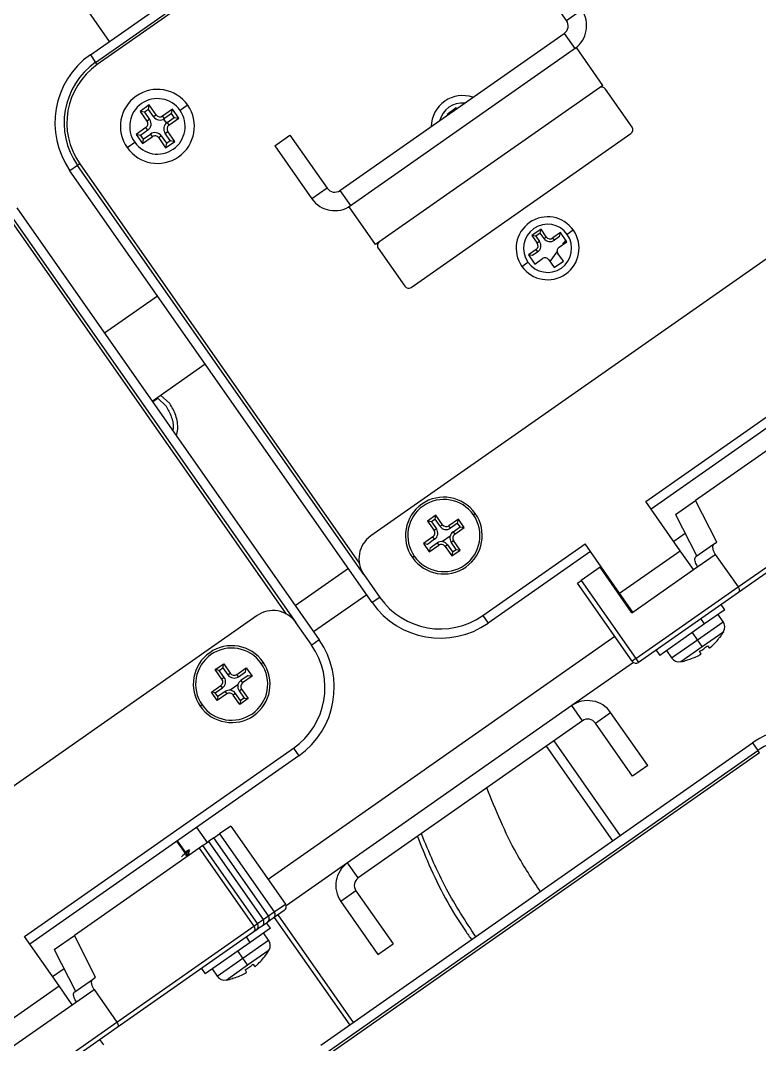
# Model space of a CAD drawing. Header units: millimetres. Extents: x 152904052 to 153933663, y 538271515 to 539240469.
# Drawn here: x 153466568.1 to 153466648, y 538579438.9 to 538579549.6 of the extents above; entities that cross this region are included whole.
import ezdxf

# ---------------------------------------------------------------- set-up
doc = ezdxf.new("R2010")
doc.units = ezdxf.units.MM
doc.layers.add('POWR', color=5, linetype='Continuous')

msp = doc.modelspace()

# ---------------------------------------------------------------- linework, layer by layer
at = {"layer": 'POWR', "color": 7}
for p, q in [((153466575.68, 538579545.89), (153466622.37, 538579578.59)), ((153466576.25, 538579545.07), (153466622.94, 538579577.77)), ((153466623.11, 538579577.52), (153466576.42, 538579544.83)), ((153466571.13, 538579556.75), (153466577.72, 538579547.33)), ((153466627.16, 538579549.6), (153466623.15, 538579555.33)), ((153466627.16, 538579549.6), (153466628.8, 538579550.74)), ((153466602.67, 538579531.22), (153466626.92, 538579548.2)), ((153466626.92, 538579548.2), (153466628.07, 538579546.56)), ((153466628.23, 538579546.68), (153466603.65, 538579529.47)), ((153466631.1, 538579542.58), (153466628.23, 538579546.68)), ((153466575.68, 538579545.89), (153466576.25, 538579545.07)), ((153466576.42, 538579544.83), (153466576.25, 538579545.07)), ((153466631.1, 538579542.58), (153466606.52, 538579525.38)), ((153466634.25, 538579538.08), (153466631.38, 538579542.17)), ((153466582.04, 538579540.46), (153466581.06, 538579539.77)), ((153466581.96, 538579539.97), (153466582.04, 538579540.46)), ((153466582.79, 538579539.4), (153466582.04, 538579540.46)), ((153466584.55, 538579540.02), (153466583.48, 538579539.27)), ((153466584.46, 538579539.53), (153466584.55, 538579540.02)), ((153466585.24, 538579539.04), (153466584.55, 538579540.02)), ((153466586.2, 538579540.45), (153466585.38, 538579539.87)), ((153466615.23, 538579540.14), (153466614.25, 538579539.45)), ((153466615.29, 538579540.06), (153466615.23, 538579540.14)), ((153466581.06, 538579539.77), (153466581.8, 538579538.71)), ((153466581.55, 538579539.69), (153466581.06, 538579539.77)), ((153466581.96, 538579539.97), (153466581.55, 538579539.69)), ((153466581.55, 538579539.69), (153466582.09, 538579538.91)), ((153466582.09, 538579538.91), (153466581.8, 538579538.71)), ((153466582.5, 538579539.2), (153466581.96, 538579539.97)), ((153466582.5, 538579539.2), (153466582.79, 538579539.4)), ((153466583.69, 538579538.99), (153466583.48, 538579539.27)), ((153466583.6, 538579538.93), (153466583.89, 538579538.52)), ((153466584.46, 538579539.53), (153466583.69, 538579538.99)), ((153466583.97, 538579538.58), (153466584.75, 538579539.12)), ((153466584.17, 538579538.29), (153466585.24, 538579539.04)), ((153466584.75, 538579539.12), (153466584.46, 538579539.53)), ((153466584.75, 538579539.12), (153466585.24, 538579539.04)), ((153466614.25, 538579539.45), (153466614.3, 538579539.37)), ((153466581.68, 538579538.01), (153466580.62, 538579537.27)), ((153466581.88, 538579537.73), (153466581.68, 538579538.01)), ((153466583.97, 538579538.58), (153466584.17, 538579538.29)), ((153466580.62, 538579537.27), (153466581.31, 538579536.28)), ((153466581.11, 538579537.18), (153466580.62, 538579537.27)), ((153466581.88, 538579537.73), (153466581.11, 538579537.18)), ((153466581.11, 538579537.18), (153466581.39, 538579536.77)), ((153466581.31, 538579536.28), (153466582.37, 538579537.03)), ((153466581.39, 538579536.77), (153466581.31, 538579536.28)), ((153466581.39, 538579536.77), (153466582.17, 538579537.32)), ((153466582.17, 538579537.32), (153466582.37, 538579537.03)), ((153466583.35, 538579537.11), (153466583.07, 538579536.91)), ((153466583.07, 538579536.91), (153466583.81, 538579535.84)), ((153466583.35, 538579537.11), (153466583.9, 538579536.33)), ((153466583.76, 538579537.39), (153466584.05, 538579537.6)), ((153466584.31, 538579536.62), (153466583.76, 538579537.39)), ((153466584.8, 538579536.53), (153466584.05, 538579537.6)), ((153466595.63, 538579536.06), (153466597.26, 538579537.2)), ((153466597.26, 538579537.2), (153466601.28, 538579531.47)), ((153466610.37, 538579520.75), (153466634.13, 538579537.38)), ((153466579.65, 538579535.86), (153466580.47, 538579536.43)), ((153466583.81, 538579535.84), (153466584.8, 538579536.53)), ((153466583.9, 538579536.33), (153466583.81, 538579535.84)), ((153466583.9, 538579536.33), (153466584.31, 538579536.62)), ((153466584.31, 538579536.62), (153466584.8, 538579536.53)), ((153466595.63, 538579536.06), (153466599.64, 538579530.32)), ((153466574.28, 538579533.93), (153466573.47, 538579533.36)), ((153466606.16, 538579486.67), (153466573.47, 538579533.36)), ((153466574.53, 538579534.1), (153466574.28, 538579533.93)), ((153466605.26, 538579489.7), (153466574.28, 538579533.93)), ((153466574.53, 538579534.1), (153466604.75, 538579490.94)), ((153466660.88, 538579532.31), (153466605.99, 538579493.88)), ((153466601.28, 538579531.47), (153466599.64, 538579530.32)), ((153466602.67, 538579531.22), (153466603.82, 538579529.59)), ((153466567.73, 538579529.34), (153466600.43, 538579482.65)), ((153466606.52, 538579525.38), (153466603.65, 538579529.47)), ((153466596.89, 538579485.43), (153466566.67, 538579528.6)), ((153466566.91, 538579528.77), (153466597.89, 538579484.54)), ((153466624.41, 538579527.03), (153466623.42, 538579526.34)), ((153466624.33, 538579526.61), (153466624.41, 538579527.03)), ((153466624.98, 538579526.21), (153466624.41, 538579527.03)), ((153466627.9, 538579526.92), (153466627.25, 538579526.46)), ((153466623.85, 538579526.27), (153466623.42, 538579526.34)), ((153466623.42, 538579526.34), (153466624, 538579525.53)), ((153466624.33, 538579526.61), (153466623.85, 538579526.27)), ((153466623.85, 538579526.27), (153466624.25, 538579525.7)), ((153466624.25, 538579525.7), (153466624, 538579525.53)), ((153466624.73, 538579526.04), (153466624.33, 538579526.61)), ((153466624.73, 538579526.04), (153466624.98, 538579526.21)), ((153466626.5, 538579526.66), (153466625.68, 538579526.09)), ((153466625.85, 538579525.84), (153466625.68, 538579526.09)), ((153466626.42, 538579526.24), (153466625.85, 538579525.84)), ((153466626.36, 538579525.11), (153466627.18, 538579525.68)), ((153466626.42, 538579526.24), (153466626.5, 538579526.66)), ((153466627.18, 538579525.68), (153466626.5, 538579526.66)), ((153466626.78, 538579525.4), (153466627.09, 538579525.81)), ((153466606.81, 538579524.97), (153466609.68, 538579520.87)), ((153466623.87, 538579524.83), (153466623.06, 538579524.26)), ((153466624.05, 538579524.58), (153466623.48, 538579524.18)), ((153466624.05, 538579524.58), (153466623.87, 538579524.83)), ((153466625.38, 538579523.55), (153466626.16, 538579524.59)), ((153466622.33, 538579523.02), (153466622.99, 538579523.48)), ((153466623.06, 538579524.26), (153466623.74, 538579523.27)), ((153466623.48, 538579524.18), (153466623.06, 538579524.26)), ((153466623.74, 538579523.27), (153466624.56, 538579523.85)), ((153466625.26, 538579523.72), (153466625.83, 538579522.9)), ((153466625.83, 538579522.9), (153466626.82, 538579523.59)), ((153466626.82, 538579523.59), (153466626.24, 538579524.41)), ((153466577.2, 538579515.83), (153466582.93, 538579519.84)), ((153466635.73, 538579497.61), (153466664.81, 538579517.97)), ((153466665.39, 538579517.15), (153466636.31, 538579496.79)), ((153466582.36, 538579508.46), (153466588.09, 538579512.47)), ((153466584.27, 538579508.2), (153466583.27, 538579509.09)), ((153466582.98, 538579508.77), (153466583.86, 538579507.91)), ((153466654.62, 538579507.17), (153466641.12, 538579497.72)), ((153466645.72, 538579488.37), (153466660.53, 538579498.73)), ((153466660.41, 538579498.04), (153466645.76, 538579487.78)), ((153466639.46, 538579492.28), (153466635.73, 538579497.61)), ((153466638.95, 538579496.2), (153466641.12, 538579497.72)), ((153466643.41, 538579493.22), (153466641.12, 538579497.72)), ((153466613.03, 538579496.12), (153466612.13, 538579495.49)), ((153466612.96, 538579495.69), (153466613.03, 538579496.12)), ((153466613.75, 538579495.09), (153466613.03, 538579496.12)), ((153466617.09, 538579496.16), (153466617.3, 538579496.3)), ((153466638.95, 538579496.2), (153466641.24, 538579491.7)), ((153466612.13, 538579495.49), (153466612.85, 538579494.46)), ((153466612.56, 538579495.41), (153466612.13, 538579495.49)), ((153466612.96, 538579495.69), (153466612.56, 538579495.41)), ((153466612.56, 538579495.41), (153466613.1, 538579494.64)), ((153466613.1, 538579494.64), (153466612.85, 538579494.46)), ((153466613.5, 538579494.92), (153466612.96, 538579495.69)), ((153466613.5, 538579494.92), (153466613.75, 538579495.09)), ((153466615.47, 538579495.69), (153466614.44, 538579494.97)), ((153466614.62, 538579494.72), (153466614.44, 538579494.97)), ((153466615.39, 538579495.26), (153466614.62, 538579494.72)), ((153466614.9, 538579494.32), (153466615.67, 538579494.86)), ((153466615.08, 538579494.07), (153466616.1, 538579494.79)), ((153466615.39, 538579495.26), (153466615.47, 538579495.69)), ((153466615.67, 538579494.86), (153466615.39, 538579495.26)), ((153466616.1, 538579494.79), (153466615.47, 538579495.69)), ((153466615.67, 538579494.86), (153466616.1, 538579494.79)), ((153466612.72, 538579493.77), (153466611.7, 538579493.05)), ((153466612.9, 538579493.52), (153466612.13, 538579492.97)), ((153466612.9, 538579493.52), (153466612.72, 538579493.77)), ((153466614.58, 538579493.84), (153466613.74, 538579493.26)), ((153466614.9, 538579494.32), (153466615.08, 538579494.07)), ((153466640.01, 538579494.13), (153466638.77, 538579493.27)), ((153466611.7, 538579493.05), (153466612.33, 538579492.15)), ((153466612.13, 538579492.97), (153466611.7, 538579493.05)), ((153466612.33, 538579492.15), (153466613.36, 538579492.87)), ((153466612.41, 538579492.58), (153466612.33, 538579492.15)), ((153466612.41, 538579492.58), (153466613.18, 538579493.12)), ((153466613.18, 538579493.12), (153466613.36, 538579492.87)), ((153466614.3, 538579492.92), (153466614.05, 538579492.74)), ((153466614.05, 538579492.74), (153466614.77, 538579491.72)), ((153466614.3, 538579492.92), (153466614.84, 538579492.15)), ((153466614.7, 538579493.2), (153466614.95, 538579493.37)), ((153466615.24, 538579492.43), (153466614.7, 538579493.2)), ((153466614.84, 538579492.15), (153466615.24, 538579492.43)), ((153466615.67, 538579492.35), (153466614.95, 538579493.37)), ((153466615.24, 538579492.43), (153466615.67, 538579492.35)), ((153466618.12, 538579485.28), (153466629.18, 538579493.02)), ((153466632.91, 538579487.69), (153466629.18, 538579493.02)), ((153466641.16, 538579491.64), (153466643.07, 538579492.98)), ((153466643.07, 538579492.98), (153466643.41, 538579493.22)), ((153466610.71, 538579491.68), (153466610.5, 538579491.54)), ((153466612.36, 538579492.29), (153466612.27, 538579492.23)), ((153466614.77, 538579491.72), (153466615.67, 538579492.35)), ((153466614.84, 538579492.15), (153466614.77, 538579491.72)), ((153466629.75, 538579492.2), (153466618.69, 538579484.46)), ((153466632.91, 538579487.69), (153466639.46, 538579492.28)), ((153466640.89, 538579490.24), (153466639.46, 538579492.28)), ((153466640.89, 538579490.24), (153466643.25, 538579491.89)), ((153466643.25, 538579491.89), (153466645.72, 538579488.37)), ((153466603.58, 538579490.35), (153466597.84, 538579486.34)), ((153466630.8, 538579490.49), (153466628.75, 538579489.06)), ((153466630.8, 538579490.49), (153466630.9, 538579490.56)), ((153466634.24, 538579485.58), (153466630.8, 538579490.49)), ((153466634.34, 538579485.65), (153466640.89, 538579490.24)), ((153466605.26, 538579489.7), (153466606.98, 538579487.24)), ((153466628.34, 538579488.77), (153466628.75, 538579489.06)), ((153466634.25, 538579480.34), (153466628.34, 538579488.77)), ((153466628.75, 538579489.06), (153466634.66, 538579480.62)), ((153466634.66, 538579480.62), (153466645.72, 538579488.37)), ((153466605.56, 538579487.53), (153466599.82, 538579483.51)), ((153466606.98, 538579487.24), (153466606.16, 538579486.67)), ((153466634.34, 538579485.65), (153466632.91, 538579487.69)), ((153466645.76, 538579487.78), (153466634.95, 538579480.21)), ((153466634.01, 538579485.91), (153466634.07, 538579486.03)), ((153466634.07, 538579485.82), (153466634.17, 538579485.89)), ((153466644.29, 538579485.9), (153466642.1, 538579484.37)), ((153466644.29, 538579485.9), (153466643.89, 538579486.48)), ((153466593.71, 538579485.27), (153466538.82, 538579446.84)), ((153466618.12, 538579485.28), (153466618.69, 538579484.46)), ((153466634.24, 538579485.58), (153466634.34, 538579485.65)), ((153466642.1, 538579484.37), (153466641.7, 538579484.94)), ((153466644.1, 538579484.61), (153466643.56, 538579485.39)), ((153466599.61, 538579482.08), (153466597.89, 538579484.54)), ((153466642.1, 538579484.37), (153466637.25, 538579480.97)), ((153466641.32, 538579482.66), (153466644.1, 538579484.61)), ((153466641.83, 538579481.92), (153466644.16, 538579483.55)), ((153466632.39, 538579483), (153466594.9, 538579456.75)), ((153466600.43, 538579482.65), (153466599.61, 538579482.08)), ((153466638.53, 538579480.71), (153466641.32, 538579482.66)), ((153466641.32, 538579482.66), (153466640.77, 538579483.44)), ((153466641.83, 538579481.92), (153466641.32, 538579482.66)), ((153466643.75, 538579482.95), (153466643.77, 538579482.94)), ((153466636.85, 538579481.54), (153466637.25, 538579480.97)), ((153466637.99, 538579481.49), (153466638.53, 538579480.71)), ((153466639.51, 538579480.29), (153466641.83, 538579481.92)), ((153466641.72, 538579481.14), (153466641.56, 538579481.41)), ((153466642.4, 538579482.01), (153466642.61, 538579481.76)), ((153466594.16, 538579480.1), (153466594.36, 538579480.24)), ((153466634.66, 538579480.62), (153466634.25, 538579480.34)), ((153466634.66, 538579480.62), (153466634.95, 538579480.21)), ((153466640.22, 538579480.45), (153466640.21, 538579480.47)), ((153466589.19, 538579479.43), (153466590.1, 538579480.06)), ((153466589.91, 538579478.4), (153466589.19, 538579479.43)), ((153466589.62, 538579479.35), (153466589.19, 538579479.43)), ((153466589.62, 538579479.35), (153466590.02, 538579479.63)), ((153466590.16, 538579478.58), (153466589.62, 538579479.35)), ((153466590.02, 538579479.63), (153466590.1, 538579480.06)), ((153466590.02, 538579479.63), (153466590.56, 538579478.86)), ((153466590.1, 538579480.06), (153466590.81, 538579479.03)), ((153466591.51, 538579478.91), (153466592.53, 538579479.63)), ((153466591.68, 538579478.66), (153466592.46, 538579479.2)), ((153466592.46, 538579479.2), (153466592.53, 538579479.63)), ((153466592.53, 538579479.63), (153466593.16, 538579478.73)), ((153466634.4, 538579480.2), (153466627.75, 538579475.54)), ((153466590.16, 538579478.58), (153466589.91, 538579478.4)), ((153466590.56, 538579478.86), (153466590.81, 538579479.03)), ((153466591.68, 538579478.66), (153466591.51, 538579478.91)), ((153466592.74, 538579478.8), (153466591.96, 538579478.26)), ((153466591.96, 538579478.26), (153466592.14, 538579478.01)), ((153466593.16, 538579478.73), (153466592.14, 538579478.01)), ((153466592.74, 538579478.8), (153466593.16, 538579478.73)), ((153466593.11, 538579478.81), (153466593.02, 538579478.75)), ((153466588.76, 538579476.99), (153466589.79, 538579477.71)), ((153466589.4, 538579476.09), (153466588.76, 538579476.99)), ((153466589.19, 538579476.91), (153466588.76, 538579476.99)), ((153466589.19, 538579476.91), (153466589.96, 538579477.45)), ((153466589.47, 538579476.52), (153466589.19, 538579476.91)), ((153466590.24, 538579477.06), (153466589.47, 538579476.52)), ((153466589.96, 538579477.45), (153466589.79, 538579477.71)), ((153466590.24, 538579477.06), (153466590.42, 538579476.81)), ((153466591.64, 538579477.78), (153466590.8, 538579477.2)), ((153466591.77, 538579477.14), (153466592.02, 538579477.31)), ((153466591.77, 538579477.14), (153466592.31, 538579476.36)), ((153466592.02, 538579477.31), (153466592.73, 538579476.29)), ((153466590.42, 538579476.81), (153466589.4, 538579476.09)), ((153466589.47, 538579476.52), (153466589.4, 538579476.09)), ((153466591.37, 538579476.86), (153466591.12, 538579476.68)), ((153466591.83, 538579475.66), (153466591.12, 538579476.68)), ((153466591.91, 538579476.09), (153466591.37, 538579476.86)), ((153466592.73, 538579476.29), (153466591.83, 538579475.66)), ((153466591.91, 538579476.09), (153466591.83, 538579475.66)), ((153466592.31, 538579476.36), (153466591.91, 538579476.09)), ((153466592.31, 538579476.36), (153466592.73, 538579476.29)), ((153466587.77, 538579475.62), (153466587.56, 538579475.48)), ((153466627.75, 538579475.54), (153466603.5, 538579458.56)), ((153466628.9, 538579473.9), (153466627.75, 538579475.54)), ((153466630.29, 538579473.65), (153466631.93, 538579474.8)), ((153466635.94, 538579469.07), (153466631.93, 538579474.8)), ((153466628.9, 538579473.9), (153466604.65, 538579456.92)), ((153466634.3, 538579467.92), (153466630.29, 538579473.65)), ((153466600.6, 538579438.82), (153466647.29, 538579471.52)), ((153466625.78, 538579471.72), (153466632.95, 538579461.48)), ((153466647.29, 538579471.52), (153466647.86, 538579470.7)), ((153466568.56, 538579450.57), (153466597.64, 538579470.94)), ((153466597.64, 538579470.94), (153466598.22, 538579470.12)), ((153466601.17, 538579438), (153466647.86, 538579470.7)), ((153466648.03, 538579470.45), (153466601.34, 538579437.76)), ((153466624.96, 538579471.15), (153466632.13, 538579460.91)), ((153466648.03, 538579470.45), (153466647.86, 538579470.7)), ((153466598.22, 538579470.12), (153466569.14, 538579449.76)), ((153466635.94, 538579469.07), (153466634.3, 538579467.92)), ((153466590.86, 538579462.52), (153466589.66, 538579461.69)), ((153466590.86, 538579462.52), (153466596.77, 538579454.09)), ((153466587.16, 538579462.37), (153466588.3, 538579460.74)), ((153466589.04, 538579461.25), (153466589.66, 538579461.69)), ((153466589.66, 538579461.69), (153466595.57, 538579453.25)), ((153466586.19, 538579459.25), (153466585.04, 538579460.89)), ((153466586.26, 538579459.3), (153466585.11, 538579460.94)), ((153466587.83, 538579460.41), (153466587.45, 538579460.14)), ((153466593.74, 538579451.97), (153466587.83, 538579460.41)), ((153466587.83, 538579460.41), (153466587.84, 538579460.41)), ((153466587.84, 538579460.41), (153466588.46, 538579460.85)), ((153466593.74, 538579451.97), (153466587.84, 538579460.41)), ((153466589.03, 538579461.25), (153466588.46, 538579460.85)), ((153466588.46, 538579460.85), (153466594.37, 538579452.41)), ((153466594.94, 538579452.81), (153466589.03, 538579461.25)), ((153466589.03, 538579461.25), (153466589.04, 538579461.25)), ((153466594.94, 538579452.81), (153466589.04, 538579461.25)), ((153466587.45, 538579460.14), (153466573.95, 538579450.69)), ((153466586.21, 538579459.88), (153466585.99, 538579459.69)), ((153466586.05, 538579459.77), (153466586.21, 538579459.88)), ((153466586.5, 538579459.47), (153466586.31, 538579459.47)), ((153466587.45, 538579460.14), (153466593.36, 538579451.7)), ((153466603.5, 538579458.56), (153466596.84, 538579453.9)), ((153466604.65, 538579456.92), (153466603.5, 538579458.56)), ((153466604.4, 538579455.53), (153466602.76, 538579454.38)), ((153466604.4, 538579455.53), (153466608.42, 538579449.79)), ((153466595.57, 538579453.25), (153466596.77, 538579454.09)), ((153466602.76, 538579454.38), (153466606.78, 538579448.65)), ((153466594.37, 538579452.41), (153466594.94, 538579452.81)), ((153466594.94, 538579452.81), (153466595.57, 538579453.25)), ((153466594.94, 538579452.81), (153466594.94, 538579452.81)), ((153466595.45, 538579452.55), (153466595.04, 538579452.27)), ((153466596.64, 538579453.39), (153466595.45, 538579452.55)), ((153466595.57, 538579452.64), (153466603.72, 538579441.01)), ((153466604.13, 538579441.3), (153466595.98, 538579452.93)), ((153466578.55, 538579441.33), (153466593.36, 538579451.7)), ((153466595.15, 538579451.49), (153466592.95, 538579449.95)), ((153466593.36, 538579451.7), (153466593.74, 538579451.97)), ((153466593.74, 538579451.97), (153466594.37, 538579452.41)), ((153466593.74, 538579451.97), (153466593.74, 538579451.97)), ((153466593.84, 538579451.43), (153466593.8, 538579451.49)), ((153466594.25, 538579451.71), (153466593.84, 538579451.43)), ((153466594.82, 538579452.11), (153466594.25, 538579451.71)), ((153466595.15, 538579451.49), (153466594.74, 538579452.06)), ((153466595.01, 538579452.25), (153466594.82, 538579452.12)), ((153466595.04, 538579452.27), (153466595, 538579452.33)), ((153466595.04, 538579452.27), (153466595.01, 538579452.25)), ((153466572.29, 538579445.25), (153466568.56, 538579450.57)), ((153466571.78, 538579449.17), (153466573.95, 538579450.69)), ((153466576.24, 538579446.19), (153466573.95, 538579450.69)), ((153466593.24, 538579451.01), (153466578.59, 538579440.75)), ((153466592.95, 538579449.95), (153466592.55, 538579450.53)), ((153466593.62, 538579451.27), (153466593.24, 538579451.01)), ((153466593.81, 538579451.41), (153466593.62, 538579451.28)), ((153466593.84, 538579451.43), (153466593.81, 538579451.41)), ((153466594.95, 538579450.19), (153466594.41, 538579450.97)), ((153466592.95, 538579449.95), (153466588.1, 538579446.55)), ((153466592.17, 538579448.24), (153466594.95, 538579450.19)), ((153466606.78, 538579448.65), (153466608.42, 538579449.79)), ((153466571.78, 538579449.17), (153466574.07, 538579444.67)), ((153466589.38, 538579446.29), (153466592.17, 538579448.24)), ((153466592.17, 538579448.24), (153466591.62, 538579449.02)), ((153466592.68, 538579447.51), (153466592.17, 538579448.24)), ((153466592.68, 538579447.51), (153466595.01, 538579449.13)), ((153466594.61, 538579448.54), (153466594.62, 538579448.52)), ((153466572.84, 538579447.1), (153466571.6, 538579446.23)), ((153466587.7, 538579447.13), (153466588.1, 538579446.55)), ((153466588.84, 538579447.07), (153466589.38, 538579446.29)), ((153466590.36, 538579445.88), (153466592.68, 538579447.51)), ((153466593.25, 538579447.59), (153466593.46, 538579447.35)), ((153466573.99, 538579444.61), (153466575.9, 538579445.95)), ((153466575.9, 538579445.95), (153466576.24, 538579446.19)), ((153466591.07, 538579446.03), (153466591.06, 538579446.05)), ((153466592.57, 538579446.73), (153466592.41, 538579447)), ((153466565.74, 538579440.66), (153466572.29, 538579445.25)), ((153466573.72, 538579443.2), (153466572.29, 538579445.25)), ((153466573.72, 538579443.2), (153466576.08, 538579444.85)), ((153466576.08, 538579444.85), (153466578.55, 538579441.33)), ((153466567.17, 538579438.61), (153466573.72, 538579443.2)), ((153466567.49, 538579433.59), (153466578.55, 538579441.33)), ((153466578.59, 538579440.75), (153466567.78, 538579433.18)), ((153466577.12, 538579438.87), (153466576.72, 538579439.44))]:
    msp.add_line(p, q, dxfattribs=at)
for centre, radius, start, end in [((153466626.34, 538579549.02), 3, 305, 35), ((153466626.34, 538579549.02), 1, 305, 35), ((153466580.84, 538579538.52), 9, 125, 215), ((153466580.84, 538579538.52), 8, 125, 215), ((153466580.84, 538579538.52), 7.7, 125, 215), ((153466630.97, 538579541.89), 0.5, 35, 125), ((153466582.93, 538579538.15), 4, 35, 215), ((153466582.93, 538579538.15), 3, 35, 215), ((153466615.94, 538579538.08), 3.4, 71.0319, 178.9681), ((153466582.93, 538579538.15), 4, 215, 35), ((153466615.94, 538579538.08), 2.6, 85.2849, 164.7151), ((153466582.93, 538579538.15), 3, 215, 35), ((153466581.4, 538579538.42), 0.851, 305, 35), ((153466583.2, 538579539.68), 0.851, 215, 305), ((153466583.2, 538579539.68), 0.5, 215, 305), ((153466581.4, 538579538.42), 0.5, 305, 35), ((153466584.46, 538579537.88), 0.851, 125, 215), ((153466584.46, 538579537.88), 0.5, 125, 215), ((153466633.84, 538579537.79), 0.5, 305, 35), ((153466582.66, 538579536.62), 0.851, 35, 125), ((153466582.66, 538579536.62), 0.5, 35, 125), ((153466602.1, 538579532.04), 1, 215, 305), ((153466602.1, 538579532.04), 3, 215, 305), ((153466625.12, 538579524.97), 3.4, 35, 215), ((153466625.12, 538579524.97), 3.4, 215, 35), ((153466625.12, 538579524.97), 2.6, 35, 215), ((153466607.22, 538579525.25), 0.5, 125, 215), ((153466625.12, 538579524.97), 2.6, 215, 35), ((153466623.59, 538579525.24), 0.807, 305, 35), ((153466625.39, 538579526.5), 0.807, 215, 305), ((153466625.39, 538579526.5), 0.5, 215, 305), ((153466623.59, 538579525.24), 0.5, 305, 35), ((153466626.65, 538579524.7), 0.5, 125, 215), ((153466624.85, 538579523.44), 0.5, 35, 125), ((153466610.09, 538579521.16), 0.5, 215, 305), ((153466613.9, 538579493.92), 4.15, 35, 215), ((153466613.9, 538579493.92), 3.9, 35, 215), ((153466613.9, 538579493.92), 4.15, 215, 35), ((153466613.9, 538579493.92), 3.9, 215, 35), ((153466612.44, 538579494.18), 0.807, 305, 35), ((153466614.16, 538579495.38), 0.807, 215, 305), ((153466614.16, 538579495.38), 0.5, 215, 305), ((153466607.72, 538579491.42), 3, 125, 215), ((153466612.44, 538579494.18), 0.5, 305, 35), ((153466615.36, 538579493.66), 0.807, 125, 215), ((153466615.36, 538579493.66), 0.5, 125, 215), ((153466613.64, 538579492.46), 0.807, 35, 125), ((153466613.64, 538579492.46), 0.5, 35, 125), ((153466613.53, 538579491.83), 8, 215, 305), ((153466595.43, 538579482.82), 3, 35, 125), ((153466613.53, 538579491.83), 9, 215, 305), ((153466638.48, 538579486.71), 6.5, 324.4786, 330.8721), ((153466643.28, 538579484.04), 1, 330.8721, 35), ((153466593.05, 538579477.49), 9, 305, 35), ((153466638.45, 538579486.75), 6.52, 312.4848, 324.3917), ((153466590.96, 538579477.86), 4.15, 35, 215), ((153466590.96, 538579477.86), 3.9, 35, 215), ((153466593.05, 538579477.49), 8, 305, 35), ((153466638.37, 538579486.87), 6.32, 300.3185, 309.6814), ((153466590.96, 538579477.86), 4.15, 215, 35), ((153466634.66, 538579480.62), 0.5, 215, 305), ((153466639.35, 538579481.28), 1, 215, 279.1279), ((153466638.48, 538579486.71), 6.5, 279.1279, 285.5214), ((153466638.45, 538579486.75), 6.52, 285.6083, 297.5152), ((153466590.96, 538579477.86), 3.9, 215, 35), ((153466589.5, 538579478.12), 0.5, 305, 35), ((153466589.5, 538579478.12), 0.807, 305, 35), ((153466591.22, 538579479.32), 0.807, 215, 305), ((153466591.22, 538579479.32), 0.5, 215, 305), ((153466592.43, 538579477.6), 0.807, 125, 215), ((153466592.43, 538579477.6), 0.5, 125, 215), ((153466590.71, 538579476.4), 0.807, 35, 125), ((153466590.71, 538579476.4), 0.5, 35, 125), ((153466629.47, 538579473.08), 3, 35, 125), ((153466629.47, 538579473.08), 1, 35, 125), ((153466652.45, 538579464.14), 9, 35, 125), ((153466652.45, 538579464.14), 8, 35, 125), ((153466605.22, 538579456.1), 3, 125, 215), ((153466605.22, 538579456.1), 1, 125, 215), ((153466594.54, 538579452.52), 0.5, 305, 35), ((153466594.53, 538579452.52), 0.499, 305.07, 35.0698), ((153466595.16, 538579452.96), 0.499, 305.07, 35.0698), ((153466593.34, 538579451.68), 0.5, 305, 35), ((153466593.33, 538579451.68), 0.499, 305.07, 35.0698), ((153466593.85, 538579451.5), 0.103, 217.4159, 246.5165), ((153466593.96, 538579452.12), 0.499, 305.07, 35.0698), ((153466595.05, 538579452.34), 0.103, 217.4159, 246.5165), ((153466594.13, 538579449.62), 1, 330.8721, 35), ((153466589.3, 538579452.33), 6.52, 312.4848, 324.3917), ((153466589.33, 538579452.3), 6.5, 324.4786, 330.8721), ((153466589.22, 538579452.45), 6.32, 300.3185, 309.6814), ((153466590.2, 538579446.87), 1, 215, 279.1279), ((153466589.33, 538579452.3), 6.5, 279.1279, 285.5214), ((153466589.3, 538579452.33), 6.52, 285.6083, 297.5152)]:
    msp.add_arc(centre, radius, start, end, dxfattribs=at)
for points, knots in [([(153466582.42, 538579508.37), (153466582.45, 538579508.4), (153466582.57, 538579508.48), (153466582.81, 538579508.65), (153466582.98, 538579508.77)], [0, 0, 0, 0, 0.259781, 1, 1, 1, 1]), ([(153466583.86, 538579507.91), (153466584.07, 538579507.54), (153466584.5, 538579506.78), (153466584.7, 538579505.81), (153466584.6, 538579505.32), (153466584.59, 538579505.26)], [0, 0, 0, 0, 0.459005, 0.941794, 1, 1, 1, 1]), ([(153466584.99, 538579504.7), (153466585.05, 538579504.93), (153466585.21, 538579505.66), (153466584.99, 538579506.93), (153466584.51, 538579507.78), (153466584.27, 538579508.2)], [0, 0, 0, 0, 0.1984374, 0.6093396, 1, 1, 1, 1]), ([(153466643.07, 538579492.98), (153466643.03, 538579492.93), (153466642.93, 538579492.82), (153466642.96, 538579492.51), (153466643.07, 538579492.18), (153466643.2, 538579491.98), (153466643.25, 538579491.89)], [0, 0, 0, 0, 0.273241, 0.566326, 0.7921708, 1, 1, 1, 1]), ([(153466641.34, 538579490.55), (153466641.29, 538579490.63), (153466641.19, 538579490.79), (153466641.08, 538579491.05), (153466641.03, 538579491.3), (153466641.05, 538579491.52), (153466641.13, 538579491.6), (153466641.16, 538579491.64)], [0, 0, 0, 0, 0.174736, 0.363548, 0.559692, 0.78787, 1, 1, 1, 1]), ([(153466645.72, 538579488.37), (153466645.75, 538579488.33), (153466645.8, 538579488.24), (153466645.84, 538579488.11), (153466645.86, 538579487.97), (153466645.83, 538579487.85), (153466645.79, 538579487.81), (153466645.76, 538579487.78)], [0, 0, 0, 0, 0.163518, 0.344285, 0.539301, 0.775308, 1, 1, 1, 1]), ([(153466642.61, 538579481.76), (153466642.61, 538579481.76), (153466642.63, 538579481.76), (153466642.69, 538579481.8), (153466642.77, 538579481.86), (153466642.83, 538579481.91), (153466642.86, 538579481.94)], [0, 0, 0, 0, 0.250648, 0.499754, 0.7491, 1, 1, 1, 1]), ([(153466642.86, 538579481.94), (153466642.83, 538579481.91), (153466642.77, 538579481.86), (153466642.69, 538579481.8), (153466642.63, 538579481.76), (153466642.61, 538579481.76), (153466642.61, 538579481.76)], [0, 0, 0, 0, 0.250648, 0.499754, 0.7491, 1, 1, 1, 1]), ([(153466641.47, 538579480.96), (153466641.5, 538579480.98), (153466641.57, 538579481.02), (153466641.66, 538579481.08), (153466641.71, 538579481.12), (153466641.71, 538579481.13), (153466641.72, 538579481.14)], [0, 0, 0, 0, 0.250648, 0.499754, 0.7491, 1, 1, 1, 1]), ([(153466641.72, 538579481.14), (153466641.71, 538579481.13), (153466641.71, 538579481.12), (153466641.66, 538579481.08), (153466641.57, 538579481.02), (153466641.5, 538579480.98), (153466641.47, 538579480.96)], [0, 0, 0, 0, 0.250648, 0.499754, 0.7491, 1, 1, 1, 1]), ([(153466624.33, 538579455.44), (153466623.44, 538579456.8), (153466621.12, 538579460.33), (153466619.52, 538579464.24), (153466618.54, 538579466.65)], [0, 0, 0, 0, 0.385165, 1, 1, 1, 1]), ([(153466611.05, 538579461.4), (153466611.45, 538579460.39), (153466612.85, 538579456.84), (153466614.85, 538579453.09), (153466616.68, 538579450.56), (153466616.91, 538579450.24)], [0, 0, 0, 0, 0.258298, 0.906961, 1, 1, 1, 1]), ([(153466617.35, 538579450.56), (153466616.25, 538579452.24), (153466613.94, 538579455.77), (153466612.31, 538579459.66), (153466611.47, 538579461.69)], [0, 0, 0, 0, 0.478563, 1, 1, 1, 1]), ([(153466586.21, 538579459.88), (153466586.29, 538579459.92), (153466586.45, 538579459.99), (153466586.38, 538579459.9), (153466586.11, 538579459.65), (153466585.74, 538579459.36), (153466585.55, 538579459.21)], [0, 0, 0, 0, 0.240848, 0.476572, 0.721491, 1, 1, 1, 1]), ([(153466585.99, 538579459.33), (153466586.08, 538579459.37), (153466586.25, 538579459.46), (153466586.33, 538579459.49), (153466586.31, 538579459.45), (153466586.3, 538579459.44)], [0, 0, 0, 0, 0.402272, 0.802406, 1, 1, 1, 1]), ([(153466586.26, 538579459.54), (153466586.29, 538579459.61), (153466586.34, 538579459.74), (153466586.38, 538579459.88), (153466586.41, 538579459.95)], [0, 0, 0, 0, 0.499894, 1, 1, 1, 1]), ([(153466596.64, 538579453.39), (153466596.7, 538579453.44), (153466596.81, 538579453.54), (153466596.87, 538579453.75), (153466596.85, 538579453.94), (153466596.79, 538579454.04), (153466596.77, 538579454.09)], [0, 0, 0, 0, 0.270336, 0.562527, 0.789797, 1, 1, 1, 1]), ([(153466593.36, 538579451.7), (153466593.38, 538579451.66), (153466593.43, 538579451.58), (153466593.46, 538579451.43), (153466593.44, 538579451.27), (153466593.37, 538579451.12), (153466593.28, 538579451.05), (153466593.24, 538579451.01)], [0, 0, 0, 0, 0.1749276, 0.3638802, 0.560047, 0.7880913, 1, 1, 1, 1]), ([(153466593.46, 538579447.35), (153466593.46, 538579447.35), (153466593.48, 538579447.35), (153466593.54, 538579447.38), (153466593.62, 538579447.45), (153466593.68, 538579447.5), (153466593.71, 538579447.53)], [0, 0, 0, 0, 0.250648, 0.499754, 0.7491, 1, 1, 1, 1]), ([(153466575.9, 538579445.95), (153466575.86, 538579445.9), (153466575.76, 538579445.79), (153466575.79, 538579445.47), (153466575.9, 538579445.14), (153466576.02, 538579444.95), (153466576.08, 538579444.85)], [0, 0, 0, 0, 0.273241, 0.566326, 0.792171, 1, 1, 1, 1]), ([(153466592.32, 538579446.55), (153466592.35, 538579446.57), (153466592.42, 538579446.61), (153466592.51, 538579446.66), (153466592.56, 538579446.71), (153466592.57, 538579446.72), (153466592.57, 538579446.73)], [0, 0, 0, 0, 0.2506482, 0.4997541, 0.7490998, 1, 1, 1, 1]), ([(153466574.17, 538579443.52), (153466574.12, 538579443.59), (153466574.02, 538579443.76), (153466573.91, 538579444.01), (153466573.86, 538579444.27), (153466573.88, 538579444.49), (153466573.95, 538579444.57), (153466573.99, 538579444.61)], [0, 0, 0, 0, 0.174736, 0.363548, 0.559692, 0.78787, 1, 1, 1, 1]), ([(153466578.55, 538579441.33), (153466578.57, 538579441.29), (153466578.63, 538579441.21), (153466578.67, 538579441.08), (153466578.69, 538579440.94), (153466578.66, 538579440.82), (153466578.61, 538579440.77), (153466578.59, 538579440.75)], [0, 0, 0, 0, 0.163518, 0.344285, 0.539301, 0.775308, 1, 1, 1, 1])]:
    msp.add_open_spline(points, degree=3, knots=knots, dxfattribs=at)

doc.saveas('drawing.dxf')
